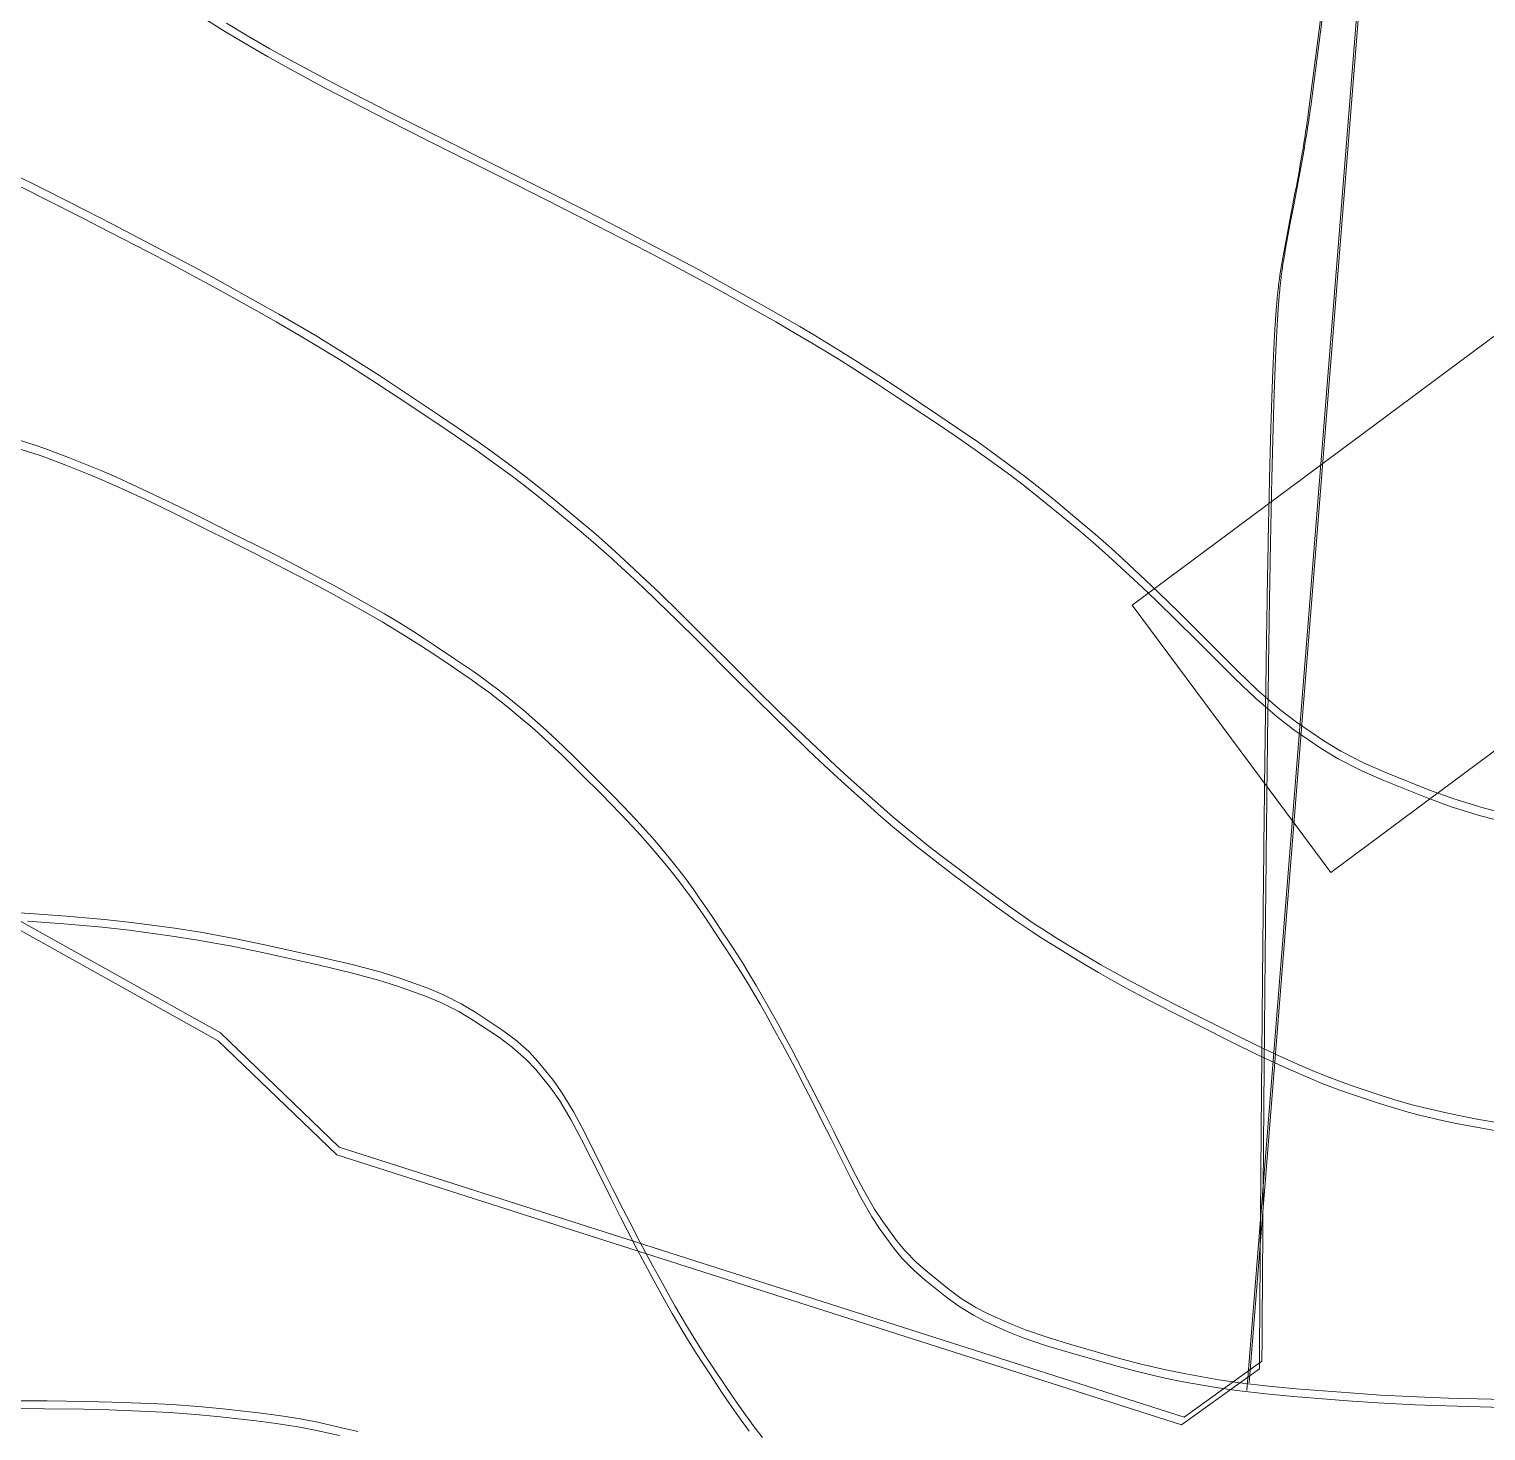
# Model space of a CAD drawing. Header units: metres. Extents: x -1097 to 1588, y -673 to 884.
# Drawn here: x 380.3 to 467.8, y 247.6 to 331.8 of the extents above; entities that cross this region are included whole.
import ezdxf

# ---------------------------------------------------------------- set-up
doc = ezdxf.new("R2010")
doc.units = ezdxf.units.M
for name, color, linetype, lineweight, plot in [('ESCALERAS', 7, 'Continuous', 0, False), ('EXTENSIONES', 252, 'Continuous', 0, False), ('TERRENO', 188, 'Continuous', 0, False), ('VISTA LEJOS', 7, 'Continuous', 0, False)]:
    doc.layers.add(name, color=color, linetype=linetype, lineweight=lineweight, plot=plot)

msp = doc.modelspace()

# ---------------------------------------------------------------- linework, layer by layer
at = {"layer": 'ESCALERAS'}
for points in [[(453.579, 250.482), (467.056, 419.203)], [(453.429, 250.013), (466.905, 418.733)]]:
    msp.add_lwpolyline(points, dxfattribs=at)
at = {"layer": 'EXTENSIONES', "color": 253}
msp.add_lwpolyline([(446.544, 297.192), (458.47, 281.136), (498.608, 310.951), (486.682, 327.006)], close=True, dxfattribs=at)
at = {"layer": 'EXTENSIONES'}
msp.add_lwpolyline([(486.682, 327.006), (446.544, 297.192), (458.47, 281.136), (498.608, 310.951)], close=True, dxfattribs=at)
at = {"layer": 'TERRENO'}
msp.add_lwpolyline([(455.982, 344.49, -0.087955), (480.773, 320.811, 0.265757)], format="xyb", dxfattribs=at)
for points in [[(468.944, 284.151), (467.466, 284.535), (465.709, 285.082), (464.259, 285.61), (461.667, 286.647), (460.333, 287.233), (458.922, 287.953), (457.904, 288.567), (456.262, 289.69), (455.273, 290.449), (453.949, 291.601), (452.729, 292.762), (450.397, 295.095), (449.216, 296.266), (448.006, 297.447), (447.171, 298.244), (445.875, 299.454), (445.126, 300.135), (444.176, 300.97), (443.34, 301.681), (441.785, 302.977), (440.95, 303.658), (440, 304.407), (439.251, 304.974), (437.955, 305.924), (437.12, 306.519), (435.91, 307.355), (434.729, 308.151), (432.396, 309.707), (431.187, 310.503), (429.891, 311.339), (428.94, 311.934), (427.385, 312.884), (426.435, 313.451), (425.139, 314.199), (423.929, 314.881), (421.596, 316.177), (420.3, 316.888), (418.745, 317.723), (417.449, 318.404), (415.116, 319.614), (413.561, 320.411), (411.228, 321.592), (408.895, 322.763), (404.229, 325.096), (401.906, 326.267), (399.602, 327.448), (398.085, 328.245), (395.839, 329.454), (394.61, 330.136), (393.17, 330.971), (391.999, 331.681), (389.925, 332.977)], [(378.895, 322.763), (381.227, 321.592), (383.56, 320.411), (385.115, 319.614), (387.448, 318.404), (388.744, 317.723), (390.3, 316.888), (391.596, 316.177), (393.928, 314.881), (395.138, 314.199), (396.434, 313.451), (397.384, 312.884), (398.94, 311.934), (399.89, 311.339), (401.186, 310.503), (402.396, 309.707), (404.729, 308.151), (405.909, 307.355), (407.119, 306.519), (407.954, 305.924), (409.25, 304.974), (409.999, 304.407), (410.949, 303.658), (411.785, 302.977), (413.34, 301.681), (414.175, 300.97), (415.126, 300.135), (415.874, 299.454), (417.17, 298.244), (418.006, 297.447), (419.215, 296.266), (420.396, 295.095), (422.729, 292.762), (423.9, 291.596), (425.081, 290.429), (425.878, 289.652), (427.087, 288.485), (427.769, 287.837), (428.604, 287.06), (429.315, 286.412), (430.611, 285.245), (431.292, 284.64), (432.041, 283.992), (432.607, 283.517), (433.558, 282.74), (434.153, 282.264), (434.988, 281.616), (435.785, 281.012), (437.34, 279.845), (438.137, 279.255), (438.972, 278.65), (439.568, 278.232), (440.518, 277.584), (441.084, 277.21), (441.833, 276.735), (442.515, 276.317), (443.811, 275.539), (444.521, 275.122), (445.356, 274.647), (446.038, 274.272), (447.248, 273.624), (448.045, 273.207), (449.225, 272.602), (450.397, 272.011), (452.729, 270.845), (453.91, 270.264), (455.12, 269.688), (455.955, 269.309), (457.251, 268.747), (458, 268.44), (458.95, 268.08), (459.786, 267.787), (461.341, 267.269), (462.176, 267.005), (463.126, 266.731), (463.875, 266.539), (465.171, 266.237), (466.006, 266.059), (467.216, 265.829), (468.397, 265.622)], [(379.567, 306.62), (380.517, 306.318), (381.083, 306.126), (381.832, 305.852), (382.514, 305.588), (383.81, 305.07), (384.52, 304.777), (385.355, 304.417), (386.037, 304.11), (387.247, 303.548), (388.043, 303.169), (389.224, 302.593), (390.396, 302.012), (392.728, 300.846), (393.895, 300.26), (395.061, 299.67), (395.839, 299.271), (397.005, 298.666), (397.653, 298.326), (398.431, 297.908), (399.079, 297.553), (400.245, 296.905), (400.85, 296.564), (401.498, 296.189), (401.973, 295.906), (402.751, 295.431), (403.226, 295.133), (403.874, 294.716), (404.479, 294.317), (405.645, 293.54), (406.236, 293.141), (406.841, 292.724), (407.258, 292.426), (407.906, 291.951), (408.281, 291.668), (408.756, 291.293), (409.173, 290.953), (409.951, 290.305), (410.369, 289.949), (410.844, 289.532), (411.218, 289.191), (411.866, 288.586), (412.284, 288.188), (412.889, 287.597), (413.479, 287.012), (414.646, 285.845), (415.231, 285.255), (415.822, 284.65), (416.22, 284.232), (416.825, 283.584), (417.166, 283.21), (417.583, 282.735), (417.938, 282.317), (418.586, 281.54), (418.927, 281.122), (419.302, 280.647), (419.585, 280.272), (420.06, 279.624), (420.358, 279.207), (420.775, 278.602), (421.174, 278.012), (421.951, 276.845), (422.35, 276.24), (422.767, 275.592), (423.065, 275.117), (423.54, 274.339), (423.823, 273.864), (424.198, 273.216), (424.539, 272.611), (425.187, 271.445), (425.542, 270.797), (425.959, 270.019), (426.3, 269.371), (426.905, 268.205), (427.303, 267.427), (427.894, 266.261), (428.479, 265.094), (429.646, 262.762), (430.255, 261.6), (430.918, 260.448), (431.412, 259.69), (432.233, 258.566), (432.742, 257.952), (433.447, 257.232), (434.115, 256.646), (435.411, 255.609), (436.136, 255.081), (437.014, 254.534), (437.753, 254.15), (439.092, 253.545), (439.99, 253.19), (441.344, 252.729), (442.702, 252.317), (445.424, 251.539), (446.854, 251.155), (448.424, 250.781), (449.609, 250.541), (451.597, 250.195), (452.84, 250.013), (454.582, 249.811), (456.243, 249.657), (459.483, 249.398), (461.302, 249.273), (463.52, 249.158), (465.397, 249.091), (468.81, 249.005)], [(380.2, 278.199), (382.389, 278.045), (384.679, 277.844), (386.306, 277.661), (388.898, 277.315), (390.439, 277.075), (392.469, 276.701), (394.312, 276.317), (397.812, 275.539), (399.554, 275.127), (401.282, 274.666), (402.42, 274.311), (404.105, 273.706), (405.026, 273.322), (406.106, 272.775), (406.985, 272.247), (408.54, 271.21), (409.332, 270.624), (410.153, 269.904), (410.729, 269.29), (411.636, 268.166), (412.169, 267.408), (412.86, 266.256), (413.479, 265.094), (414.646, 262.762), (415.231, 261.595), (415.822, 260.429), (416.22, 259.651), (416.825, 258.485), (417.166, 257.837), (417.583, 257.059), (417.938, 256.411), (418.586, 255.245), (418.927, 254.64), (419.302, 253.992), (419.585, 253.517), (420.06, 252.739), (420.358, 252.264), (420.775, 251.616), (421.174, 251.011), (421.951, 249.844), (422.35, 249.254), (422.767, 248.649), (423.065, 248.232), (423.54, 247.584)], [(378.895, 248.928), (381.227, 248.918), (383.56, 248.889), (385.115, 248.851), (387.448, 248.765), (388.744, 248.697), (390.3, 248.582), (391.596, 248.457), (393.928, 248.198), (395.138, 248.044), (396.434, 247.843), (397.384, 247.66), (398.94, 247.315)]]:
    msp.add_lwpolyline(points, dxfattribs=at)
at = {"layer": 'VISTA LEJOS'}
for points in [[(460.267, 350.196), (457.27, 327.143)], [(460.116, 349.727), (457.119, 326.673)], [(468.944, 284.151), (467.466, 284.535), (465.709, 285.082), (464.259, 285.61), (461.667, 286.647), (460.333, 287.233), (458.922, 287.953), (457.904, 288.567), (456.262, 289.69), (455.273, 290.449), (453.949, 291.601), (452.729, 292.762), (450.397, 295.095), (449.216, 296.266), (448.006, 297.447), (447.171, 298.244), (445.875, 299.454), (445.126, 300.135), (444.176, 300.97), (443.34, 301.681), (441.785, 302.977), (440.95, 303.658), (440, 304.407), (439.251, 304.974), (437.955, 305.924), (437.12, 306.519), (435.91, 307.355), (434.729, 308.151), (432.396, 309.707), (431.187, 310.503), (429.891, 311.339), (428.94, 311.934), (427.385, 312.884), (426.435, 313.451), (425.139, 314.199), (423.929, 314.881), (421.596, 316.177), (420.3, 316.888), (418.745, 317.723), (417.449, 318.404), (415.116, 319.614), (413.561, 320.411), (411.228, 321.592), (408.895, 322.763), (404.229, 325.096), (401.906, 326.267), (399.602, 327.448), (398.085, 328.245), (395.839, 329.454), (394.61, 330.136), (393.17, 330.971), (391.999, 331.681), (389.925, 332.977)], [(469.095, 284.621), (467.616, 285.005), (465.86, 285.552), (464.41, 286.08), (461.818, 287.117), (460.483, 287.702), (459.072, 288.422), (458.055, 289.037), (456.413, 290.16), (455.424, 290.918), (454.099, 292.07), (452.88, 293.232), (450.547, 295.565), (449.367, 296.736), (448.157, 297.917), (447.322, 298.714), (446.026, 299.923), (445.277, 300.605), (444.326, 301.44), (443.491, 302.151), (441.936, 303.447), (441.101, 304.128), (440.15, 304.877), (439.402, 305.443), (438.106, 306.394), (437.27, 306.989), (436.061, 307.824), (434.88, 308.621), (432.547, 310.176), (431.337, 310.973), (430.041, 311.808), (429.091, 312.404), (427.536, 313.354), (426.585, 313.92), (425.289, 314.669), (424.08, 315.351), (421.747, 316.647), (420.451, 317.357), (418.896, 318.192), (417.6, 318.874), (415.267, 320.084), (413.711, 320.88), (411.379, 322.061), (409.046, 323.233), (404.38, 325.565), (402.057, 326.737), (399.753, 327.917), (398.236, 328.714), (395.99, 329.924), (394.761, 330.605), (393.321, 331.441), (392.15, 332.151)], [(457.09, 326.457), (457.06, 326.241)], [(457.119, 326.673), (457.09, 326.457)], [(457.18, 326.495), (457.148, 326.279)], [(457.211, 326.711), (457.18, 326.495)], [(457.241, 326.927), (457.211, 326.711)], [(457.27, 327.143), (457.241, 326.927)], [(456.965, 325.594), (456.932, 325.378)], [(456.998, 325.81), (456.965, 325.594)], [(457.029, 326.025), (456.998, 325.81)], [(457.049, 325.632), (457.014, 325.416)], [(457.06, 326.241), (457.029, 326.025)], [(457.083, 325.848), (457.049, 325.632)], [(457.116, 326.063), (457.083, 325.848)], [(457.148, 326.279), (457.116, 326.063)], [(456.828, 324.731), (456.792, 324.515)], [(456.863, 324.946), (456.828, 324.731)], [(456.898, 325.162), (456.863, 324.946)], [(456.943, 324.985), (456.87, 324.553)], [(456.932, 325.378), (456.898, 325.162)], [(456.979, 325.2), (456.943, 324.985)], [(457.014, 325.416), (456.979, 325.2)], [(456.719, 324.083), (456.643, 323.652)], [(456.794, 324.122), (456.716, 323.69)], [(456.792, 324.515), (456.719, 324.083)], [(456.87, 324.553), (456.794, 324.122)], [(379.045, 323.233), (381.378, 322.061), (383.711, 320.88), (385.266, 320.084), (387.599, 318.874), (388.895, 318.192), (390.45, 317.357), (391.746, 316.647), (394.079, 315.351), (395.289, 314.669), (396.585, 313.92), (397.535, 313.354), (399.09, 312.403), (400.041, 311.808), (401.337, 310.973), (402.547, 310.176), (404.879, 308.621), (406.06, 307.824), (407.27, 306.989), (408.105, 306.394), (409.401, 305.443), (410.15, 304.877), (411.1, 304.128), (411.935, 303.447), (413.491, 302.15), (414.326, 301.44), (415.276, 300.605), (416.025, 299.923), (417.321, 298.714), (418.156, 297.917), (419.366, 296.736), (420.547, 295.565), (422.88, 293.232), (424.051, 292.065), (425.232, 290.899), (426.029, 290.121), (427.238, 288.955), (427.92, 288.307), (428.755, 287.529), (429.465, 286.881), (430.761, 285.715), (431.443, 285.11), (432.192, 284.462), (432.758, 283.987), (433.709, 283.209), (434.304, 282.734), (435.139, 282.086), (435.936, 281.481), (437.491, 280.315), (438.288, 279.724), (439.123, 279.12), (439.718, 278.702), (440.669, 278.054), (441.235, 277.68), (441.984, 277.204), (442.666, 276.787), (443.962, 276.009), (444.672, 275.592), (445.507, 275.116), (446.189, 274.742), (447.398, 274.094), (448.195, 273.676), (449.376, 273.071), (450.547, 272.481), (452.88, 271.315), (454.061, 270.734), (455.271, 270.158), (456.106, 269.779), (457.402, 269.217), (458.151, 268.91), (459.101, 268.55), (459.936, 268.257), (461.492, 267.739), (462.327, 267.475), (463.277, 267.201), (464.026, 267.009), (465.322, 266.707), (466.157, 266.529), (467.367, 266.299), (468.548, 266.092)], [(456.557, 322.827), (456.476, 322.396)], [(456.566, 323.22), (456.487, 322.789)], [(456.637, 323.259), (456.557, 322.827)], [(456.643, 323.652), (456.566, 323.22)], [(456.716, 323.69), (456.637, 323.259)], [(378.895, 322.763), (381.227, 321.592), (383.56, 320.411), (385.115, 319.614), (387.448, 318.404), (388.744, 317.723), (390.3, 316.888), (391.596, 316.177), (393.928, 314.881), (395.138, 314.199), (396.434, 313.451), (397.384, 312.884), (398.94, 311.934), (399.89, 311.339), (401.186, 310.503), (402.396, 309.707), (404.729, 308.151), (405.909, 307.355), (407.119, 306.519), (407.954, 305.924), (409.25, 304.974), (409.999, 304.407), (410.949, 303.658), (411.785, 302.977), (413.34, 301.681), (414.175, 300.97), (415.126, 300.135), (415.874, 299.454), (417.17, 298.244), (418.006, 297.447), (419.215, 296.266), (420.396, 295.095), (422.729, 292.762), (423.9, 291.596), (425.081, 290.429), (425.878, 289.652), (427.087, 288.485), (427.769, 287.837), (428.604, 287.06), (429.315, 286.412), (430.611, 285.245), (431.292, 284.64), (432.041, 283.992), (432.607, 283.517), (433.558, 282.74), (434.153, 282.264), (434.988, 281.616), (435.785, 281.012), (437.34, 279.845), (438.137, 279.255), (438.972, 278.65), (439.568, 278.232), (440.518, 277.584), (441.084, 277.21), (441.833, 276.735), (442.515, 276.317), (443.811, 275.539), (444.521, 275.122), (445.356, 274.647), (446.038, 274.272), (447.248, 273.624), (448.045, 273.207), (449.225, 272.602), (450.397, 272.011), (452.729, 270.845), (453.91, 270.264), (455.12, 269.688), (455.955, 269.309), (457.251, 268.747), (458, 268.44), (458.95, 268.08), (459.786, 267.787), (461.341, 267.269), (462.176, 267.005), (463.126, 266.731), (463.875, 266.539), (465.171, 266.237), (466.006, 266.059), (467.216, 265.829), (468.397, 265.622)], [(456.394, 321.964), (456.229, 321.101)], [(456.406, 322.357), (456.325, 321.926)], [(456.476, 322.396), (456.394, 321.964)], [(456.487, 322.789), (456.406, 322.357)], [(456.229, 321.101), (456.064, 320.237)], [(456.243, 321.494), (456.078, 320.631)], [(456.325, 321.926), (456.243, 321.494)], [(456.078, 320.631), (455.913, 319.767)], [(456.064, 320.237), (455.982, 319.805)], [(455.832, 319.335), (455.751, 318.903)], [(455.902, 319.373), (455.822, 318.94)], [(455.913, 319.767), (455.832, 319.335)], [(455.982, 319.805), (455.902, 319.373)], [(455.672, 318.471), (455.594, 318.038)], [(455.751, 318.903), (455.672, 318.471)], [(455.744, 318.508), (455.706, 318.292)], [(455.822, 318.94), (455.744, 318.508)], [(455.517, 317.604), (455.498, 317.494)], [(455.536, 317.714), (455.517, 317.604)], [(455.555, 317.822), (455.536, 317.714)], [(455.594, 318.038), (455.555, 317.822)], [(455.594, 317.619), (455.584, 317.559)], [(455.603, 317.678), (455.594, 317.619)], [(455.612, 317.736), (455.603, 317.678)], [(455.621, 317.794), (455.612, 317.736)], [(455.631, 317.851), (455.621, 317.794)], [(455.649, 317.964), (455.631, 317.851)], [(455.668, 318.074), (455.649, 317.964)], [(455.687, 318.183), (455.668, 318.074)], [(455.706, 318.292), (455.687, 318.183)], [(455.379, 316.707), (455.37, 316.639)], [(455.388, 316.773), (455.379, 316.707)], [(455.397, 316.839), (455.388, 316.773)], [(455.406, 316.903), (455.397, 316.839)], [(455.415, 316.966), (455.406, 316.903)], [(455.424, 317.028), (455.415, 316.966)], [(455.434, 317.089), (455.424, 317.028)], [(455.443, 317.149), (455.434, 317.089)], [(455.452, 317.208), (455.443, 317.149)], [(455.461, 317.267), (455.452, 317.208)], [(455.471, 317.324), (455.461, 317.267)], [(455.476, 316.746), (455.467, 316.669)], [(455.48, 317.382), (455.471, 317.324)], [(455.485, 316.822), (455.476, 316.746)], [(455.498, 317.494), (455.48, 317.382)], [(455.494, 316.896), (455.485, 316.822)], [(455.503, 316.968), (455.494, 316.896)], [(455.512, 317.039), (455.503, 316.968)], [(455.521, 317.108), (455.512, 317.039)], [(455.53, 317.176), (455.521, 317.108)], [(455.539, 317.243), (455.53, 317.176)], [(455.548, 317.308), (455.539, 317.243)], [(455.557, 317.373), (455.548, 317.308)], [(455.566, 317.436), (455.557, 317.373)], [(455.575, 317.498), (455.566, 317.436)], [(455.584, 317.559), (455.575, 317.498)], [(391.646, 271.028), (311.208, 315.918)], [(391.797, 271.498), (311.359, 316.388)], [(455.281, 315.872), (455.273, 315.785)], [(455.29, 315.957), (455.281, 315.872)], [(455.299, 316.039), (455.29, 315.957)], [(455.308, 316.12), (455.299, 316.039)], [(455.316, 316.199), (455.308, 316.12)], [(455.325, 316.277), (455.316, 316.199)], [(455.334, 316.352), (455.325, 316.277)], [(455.343, 316.426), (455.334, 316.352)], [(455.352, 316.499), (455.343, 316.426)], [(455.361, 316.569), (455.352, 316.499)], [(455.37, 316.639), (455.361, 316.569)], [(455.384, 315.836), (455.38, 315.787)], [(455.389, 315.885), (455.384, 315.836)], [(455.397, 315.981), (455.389, 315.885)], [(455.406, 316.074), (455.397, 315.981)], [(455.415, 316.165), (455.406, 316.074)], [(455.423, 316.254), (455.415, 316.165)], [(455.432, 316.341), (455.423, 316.254)], [(455.441, 316.426), (455.432, 316.341)], [(455.45, 316.509), (455.441, 316.426)], [(455.458, 316.59), (455.45, 316.509)], [(455.467, 316.669), (455.458, 316.59)], [(455.199, 314.954), (455.195, 314.899)], [(455.203, 315.008), (455.199, 314.954)], [(455.208, 315.061), (455.203, 315.008)], [(455.212, 315.113), (455.208, 315.061)], [(455.216, 315.165), (455.212, 315.113)], [(455.221, 315.216), (455.216, 315.165)], [(455.225, 315.267), (455.221, 315.216)], [(455.229, 315.317), (455.225, 315.267)], [(455.234, 315.366), (455.229, 315.317)], [(455.238, 315.415), (455.234, 315.366)], [(455.246, 315.511), (455.238, 315.415)], [(455.255, 315.605), (455.246, 315.511)], [(455.264, 315.696), (455.255, 315.605)], [(455.273, 315.785), (455.264, 315.696)], [(455.316, 314.968), (455.312, 314.907)], [(455.32, 315.027), (455.316, 314.968)], [(455.324, 315.086), (455.32, 315.027)], [(455.329, 315.144), (455.324, 315.086)], [(455.333, 315.201), (455.329, 315.144)], [(455.337, 315.258), (455.333, 315.201)], [(455.341, 315.314), (455.337, 315.258)], [(455.346, 315.369), (455.341, 315.314)], [(455.35, 315.423), (455.346, 315.369)], [(455.354, 315.477), (455.35, 315.423)], [(455.358, 315.53), (455.354, 315.477)], [(455.363, 315.583), (455.358, 315.53)], [(455.367, 315.635), (455.363, 315.583)], [(455.371, 315.686), (455.367, 315.635)], [(455.376, 315.737), (455.371, 315.686)], [(455.38, 315.787), (455.376, 315.737)], [(455.14, 314.125), (455.136, 314.061)], [(455.144, 314.19), (455.14, 314.125)], [(455.148, 314.253), (455.144, 314.19)], [(455.153, 314.315), (455.148, 314.253)], [(455.157, 314.377), (455.153, 314.315)], [(455.161, 314.438), (455.157, 314.377)], [(455.165, 314.498), (455.161, 314.438)], [(455.169, 314.557), (455.165, 314.498)], [(455.174, 314.616), (455.169, 314.557)], [(455.178, 314.674), (455.174, 314.616)], [(455.182, 314.732), (455.178, 314.674)], [(455.186, 314.788), (455.182, 314.732)], [(455.191, 314.844), (455.186, 314.788)], [(455.195, 314.899), (455.191, 314.844)], [(455.261, 314.125), (455.257, 314.054)], [(455.266, 314.194), (455.261, 314.125)], [(455.27, 314.263), (455.266, 314.194)], [(455.274, 314.331), (455.27, 314.263)], [(455.278, 314.398), (455.274, 314.331)], [(455.282, 314.465), (455.278, 314.398)], [(455.286, 314.53), (455.282, 314.465)], [(455.291, 314.595), (455.286, 314.53)], [(455.295, 314.659), (455.291, 314.595)], [(455.299, 314.722), (455.295, 314.659)], [(455.303, 314.785), (455.299, 314.722)], [(455.307, 314.847), (455.303, 314.785)], [(455.312, 314.907), (455.307, 314.847)], [(455.086, 313.219), (455.082, 313.143)], [(455.09, 313.294), (455.086, 313.219)], [(455.094, 313.368), (455.09, 313.294)], [(455.098, 313.441), (455.094, 313.368)], [(455.102, 313.513), (455.098, 313.441)], [(455.106, 313.584), (455.102, 313.513)], [(455.111, 313.655), (455.106, 313.584)], [(455.115, 313.725), (455.111, 313.655)], [(455.119, 313.793), (455.115, 313.725)], [(455.123, 313.862), (455.119, 313.793)], [(455.127, 313.929), (455.123, 313.862)], [(455.132, 313.995), (455.127, 313.929)], [(455.136, 314.061), (455.132, 313.995)], [(455.212, 313.22), (455.208, 313.139)], [(455.216, 313.3), (455.212, 313.22)], [(455.22, 313.38), (455.216, 313.3)], [(455.224, 313.458), (455.22, 313.38)], [(455.228, 313.536), (455.224, 313.458)], [(455.232, 313.613), (455.228, 313.536)], [(455.237, 313.688), (455.232, 313.613)], [(455.241, 313.763), (455.237, 313.688)], [(455.245, 313.837), (455.241, 313.763)], [(455.249, 313.91), (455.245, 313.837)], [(455.253, 313.983), (455.249, 313.91)], [(455.257, 314.054), (455.253, 313.983)], [(455.041, 312.334), (455.037, 312.248)], [(455.045, 312.419), (455.041, 312.334)], [(455.049, 312.504), (455.045, 312.419)], [(455.053, 312.587), (455.049, 312.504)], [(455.057, 312.669), (455.053, 312.587)], [(455.061, 312.75), (455.057, 312.669)], [(455.065, 312.831), (455.061, 312.75)], [(455.069, 312.91), (455.065, 312.831)], [(455.073, 312.989), (455.069, 312.91)], [(455.078, 313.066), (455.073, 312.989)], [(455.082, 313.143), (455.078, 313.066)], [(455.171, 312.363), (455.167, 312.272)], [(455.175, 312.453), (455.171, 312.363)], [(455.179, 312.542), (455.175, 312.453)], [(455.183, 312.63), (455.179, 312.542)], [(455.187, 312.718), (455.183, 312.63)], [(455.191, 312.804), (455.187, 312.718)], [(455.195, 312.889), (455.191, 312.804)], [(455.2, 312.973), (455.195, 312.889)], [(455.204, 313.056), (455.2, 312.973)], [(455.208, 313.139), (455.204, 313.056)], [(455.004, 311.522), (455, 311.427)], [(455.008, 311.616), (455.004, 311.522)], [(455.012, 311.71), (455.008, 311.616)], [(455.016, 311.802), (455.012, 311.71)], [(455.02, 311.893), (455.016, 311.802)], [(455.024, 311.983), (455.02, 311.893)], [(455.028, 312.073), (455.024, 311.983)], [(455.032, 312.161), (455.028, 312.073)], [(455.037, 312.248), (455.032, 312.161)], [(455.135, 311.504), (455.131, 311.403)], [(455.139, 311.604), (455.135, 311.504)], [(455.143, 311.702), (455.139, 311.604)], [(455.147, 311.8), (455.143, 311.702)], [(455.151, 311.896), (455.147, 311.8)], [(455.155, 311.992), (455.151, 311.896)], [(455.159, 312.086), (455.155, 311.992)], [(455.163, 312.179), (455.159, 312.086)], [(455.167, 312.272), (455.163, 312.179)], [(454.968, 310.624), (454.964, 310.519)], [(454.972, 310.728), (454.968, 310.624)], [(454.976, 310.831), (454.972, 310.728)], [(454.98, 310.933), (454.976, 310.831)], [(454.984, 311.034), (454.98, 310.933)], [(454.988, 311.134), (454.984, 311.034)], [(454.992, 311.233), (454.988, 311.134)], [(454.996, 311.33), (454.992, 311.233)], [(455, 311.427), (454.996, 311.33)], [(455.103, 310.666), (455.099, 310.556)], [(455.107, 310.774), (455.103, 310.666)], [(455.111, 310.882), (455.107, 310.774)], [(455.115, 310.988), (455.111, 310.882)], [(455.119, 311.094), (455.115, 310.988)], [(455.123, 311.198), (455.119, 311.094)], [(455.127, 311.301), (455.123, 311.198)], [(455.131, 311.403), (455.127, 311.301)], [(454.936, 309.749), (454.932, 309.634)], [(454.94, 309.862), (454.936, 309.749)], [(454.944, 309.975), (454.94, 309.862)], [(454.948, 310.086), (454.944, 309.975)], [(454.952, 310.196), (454.948, 310.086)], [(454.956, 310.305), (454.952, 310.196)], [(454.96, 310.412), (454.956, 310.305)], [(454.964, 310.519), (454.96, 310.412)], [(455.071, 309.752), (455.067, 309.633)], [(455.075, 309.871), (455.071, 309.752)], [(455.079, 309.988), (455.075, 309.871)], [(455.083, 310.104), (455.079, 309.988)], [(455.087, 310.219), (455.083, 310.104)], [(455.091, 310.332), (455.087, 310.219)], [(455.095, 310.444), (455.091, 310.332)], [(455.099, 310.556), (455.095, 310.444)], [(454.908, 308.92), (454.904, 308.797)], [(454.912, 309.042), (454.908, 308.92)], [(454.916, 309.163), (454.912, 309.042)], [(454.92, 309.283), (454.916, 309.163)], [(454.924, 309.401), (454.92, 309.283)], [(454.928, 309.518), (454.924, 309.401)], [(454.932, 309.634), (454.928, 309.518)], [(455.043, 308.889), (455.039, 308.76)], [(455.047, 309.016), (455.043, 308.889)], [(455.051, 309.142), (455.047, 309.016)], [(455.055, 309.266), (455.051, 309.142)], [(455.059, 309.39), (455.055, 309.266)], [(455.063, 309.512), (455.059, 309.39)], [(455.067, 309.633), (455.063, 309.512)], [(454.881, 308.03), (454.877, 307.897)], [(454.885, 308.161), (454.881, 308.03)], [(454.889, 308.29), (454.885, 308.161)], [(454.892, 308.419), (454.889, 308.29)], [(454.896, 308.546), (454.892, 308.419)], [(454.9, 308.672), (454.896, 308.546)], [(454.904, 308.797), (454.9, 308.672)], [(455.016, 307.962), (455.012, 307.824)], [(455.02, 308.098), (455.016, 307.962)], [(455.024, 308.233), (455.02, 308.098)], [(455.028, 308.367), (455.024, 308.233)], [(455.031, 308.499), (455.028, 308.367)], [(455.035, 308.63), (455.031, 308.499)], [(455.039, 308.76), (455.035, 308.63)], [(379.717, 307.09), (380.668, 306.787), (381.234, 306.595), (381.983, 306.322), (382.665, 306.058), (383.961, 305.539), (384.671, 305.247), (385.506, 304.887), (386.188, 304.579), (387.397, 304.018), (388.194, 303.639), (389.375, 303.063), (390.546, 302.482), (392.879, 301.315), (394.046, 300.73), (395.212, 300.139), (395.99, 299.741), (397.156, 299.136), (397.804, 298.795), (398.582, 298.378), (399.23, 298.022), (400.396, 297.374), (401.001, 297.034), (401.649, 296.659), (402.124, 296.376), (402.902, 295.901), (403.377, 295.603), (404.025, 295.186), (404.63, 294.787), (405.796, 294.01), (406.387, 293.611), (406.991, 293.194), (407.409, 292.896), (408.057, 292.421), (408.431, 292.137), (408.907, 291.763), (409.324, 291.422), (410.102, 290.774), (410.519, 290.419), (410.995, 290.001), (411.369, 289.661), (412.017, 289.056), (412.435, 288.657), (413.039, 288.067), (413.63, 287.481), (414.796, 286.315), (415.382, 285.725), (415.972, 285.12), (416.371, 284.702), (416.976, 284.054), (417.316, 283.68), (417.734, 283.204), (418.089, 282.787), (418.737, 282.009), (419.078, 281.592), (419.452, 281.116), (419.736, 280.742), (420.211, 280.094), (420.508, 279.676), (420.926, 279.072), (421.324, 278.481), (422.102, 277.315), (422.5, 276.71), (422.918, 276.062), (423.216, 275.587), (423.691, 274.809), (423.974, 274.334), (424.348, 273.686), (424.689, 273.081), (425.337, 271.915), (425.693, 271.267), (426.11, 270.489), (426.451, 269.841), (427.056, 268.675), (427.454, 267.897), (428.045, 266.731), (428.63, 265.564), (429.797, 263.231), (430.406, 262.07), (431.069, 260.918), (431.563, 260.159), (432.384, 259.036), (432.893, 258.422), (433.598, 257.702), (434.265, 257.116), (435.561, 256.079), (436.286, 255.551), (437.165, 255.004), (437.904, 254.62), (439.243, 254.015), (440.141, 253.66), (441.494, 253.199), (442.853, 252.786), (445.574, 252.009), (447.005, 251.625), (448.574, 251.25), (449.76, 251.01), (451.747, 250.665), (452.991, 250.482), (454.733, 250.281), (456.394, 250.127), (459.634, 249.868), (461.453, 249.743), (463.671, 249.628), (465.548, 249.561), (468.96, 249.474)], [(454.857, 307.215), (454.853, 307.074)], [(454.861, 307.354), (454.857, 307.215)], [(454.865, 307.492), (454.861, 307.354)], [(454.869, 307.628), (454.865, 307.492)], [(454.873, 307.763), (454.869, 307.628)], [(454.877, 307.897), (454.873, 307.763)], [(454.992, 307.114), (454.989, 306.968)], [(454.996, 307.259), (454.992, 307.114)], [(455, 307.402), (454.996, 307.259)], [(455.004, 307.544), (455, 307.402)], [(455.008, 307.685), (455.004, 307.544)], [(455.012, 307.824), (455.008, 307.685)], [(379.567, 306.62), (380.517, 306.318), (381.083, 306.126), (381.832, 305.852), (382.514, 305.588), (383.81, 305.07), (384.52, 304.777), (385.355, 304.417), (386.037, 304.11), (387.247, 303.548), (388.043, 303.169), (389.224, 302.593), (390.396, 302.012), (392.728, 300.846), (393.895, 300.26), (395.061, 299.67), (395.839, 299.271), (397.005, 298.666), (397.653, 298.326), (398.431, 297.908), (399.079, 297.553), (400.245, 296.905), (400.85, 296.564), (401.498, 296.189), (401.973, 295.906), (402.751, 295.431), (403.226, 295.133), (403.874, 294.716), (404.479, 294.317), (405.645, 293.54), (406.236, 293.141), (406.841, 292.724), (407.258, 292.426), (407.906, 291.951), (408.281, 291.668), (408.756, 291.293), (409.173, 290.953), (409.951, 290.305), (410.369, 289.949), (410.844, 289.532), (411.218, 289.191), (411.866, 288.586), (412.284, 288.188), (412.889, 287.597), (413.479, 287.012), (414.646, 285.845), (415.231, 285.255), (415.822, 284.65), (416.22, 284.232), (416.825, 283.584), (417.166, 283.21), (417.583, 282.735), (417.938, 282.317), (418.586, 281.54), (418.927, 281.122), (419.302, 280.647), (419.585, 280.272), (420.06, 279.624), (420.358, 279.207), (420.775, 278.602), (421.174, 278.012), (421.951, 276.845), (422.35, 276.24), (422.767, 275.592), (423.065, 275.117), (423.54, 274.339), (423.823, 273.864), (424.198, 273.216), (424.539, 272.611), (425.187, 271.445), (425.542, 270.797), (425.959, 270.019), (426.3, 269.371), (426.905, 268.205), (427.303, 267.427), (427.894, 266.261), (428.479, 265.094), (429.646, 262.762), (430.255, 261.6), (430.918, 260.448), (431.412, 259.69), (432.233, 258.566), (432.742, 257.952), (433.447, 257.232), (434.115, 256.646), (435.411, 255.609), (436.136, 255.081), (437.014, 254.534), (437.753, 254.15), (439.092, 253.545), (439.99, 253.19), (441.344, 252.729), (442.702, 252.317), (445.424, 251.539), (446.854, 251.155), (448.424, 250.781), (449.609, 250.541), (451.597, 250.195), (452.84, 250.013), (454.582, 249.811), (456.243, 249.657), (459.483, 249.398), (461.302, 249.273), (463.52, 249.158), (465.397, 249.091), (468.81, 249.005)], [(454.834, 306.351), (454.83, 306.202)], [(454.838, 306.499), (454.834, 306.351)], [(454.842, 306.645), (454.838, 306.499)], [(454.846, 306.789), (454.842, 306.645)], [(454.849, 306.933), (454.846, 306.789)], [(454.853, 307.074), (454.849, 306.933)], [(454.969, 306.217), (454.965, 306.062)], [(454.973, 306.37), (454.969, 306.217)], [(454.977, 306.522), (454.973, 306.37)], [(454.981, 306.672), (454.977, 306.522)], [(454.985, 306.821), (454.981, 306.672)], [(454.989, 306.968), (454.985, 306.821)], [(454.811, 305.436), (454.807, 305.279)], [(454.815, 305.592), (454.811, 305.436)], [(454.818, 305.747), (454.815, 305.592)], [(454.822, 305.9), (454.818, 305.747)], [(454.826, 306.052), (454.822, 305.9)], [(454.83, 306.202), (454.826, 306.052)], [(454.95, 305.429), (454.946, 305.267)], [(454.954, 305.589), (454.95, 305.429)], [(454.958, 305.748), (454.954, 305.589)], [(454.961, 305.906), (454.958, 305.748)], [(454.965, 306.062), (454.961, 305.906)], [(454.788, 304.469), (454.784, 304.302)], [(454.791, 304.634), (454.788, 304.469)], [(454.795, 304.797), (454.791, 304.634)], [(454.799, 304.959), (454.795, 304.797)], [(454.803, 305.12), (454.799, 304.959)], [(454.807, 305.279), (454.803, 305.12)], [(454.931, 304.604), (454.927, 304.434)], [(454.935, 304.772), (454.931, 304.604)], [(454.938, 304.938), (454.935, 304.772)], [(454.942, 305.103), (454.938, 304.938)], [(454.946, 305.267), (454.942, 305.103)], [(454.768, 303.621), (454.765, 303.446)], [(454.772, 303.793), (454.768, 303.621)], [(454.776, 303.964), (454.772, 303.793)], [(454.78, 304.134), (454.776, 303.964)], [(454.784, 304.302), (454.78, 304.134)], [(454.912, 303.74), (454.908, 303.563)], [(454.915, 303.916), (454.912, 303.74)], [(454.919, 304.09), (454.915, 303.916)], [(454.923, 304.263), (454.919, 304.09)], [(454.927, 304.434), (454.923, 304.263)], [(454.749, 302.734), (454.746, 302.551)], [(454.753, 302.914), (454.749, 302.734)], [(454.757, 303.093), (454.753, 302.914)], [(454.761, 303.271), (454.757, 303.093)], [(454.765, 303.446), (454.761, 303.271)], [(454.893, 302.837), (454.889, 302.652)], [(454.896, 303.021), (454.893, 302.837)], [(454.9, 303.203), (454.896, 303.021)], [(454.904, 303.384), (454.9, 303.203)], [(454.908, 303.563), (454.904, 303.384)], [(454.734, 301.995), (454.73, 301.807)], [(454.738, 302.182), (454.734, 301.995)], [(454.742, 302.368), (454.738, 302.182)], [(454.746, 302.551), (454.742, 302.368)], [(454.874, 301.894), (454.87, 301.701)], [(454.877, 302.086), (454.874, 301.894)], [(454.881, 302.276), (454.877, 302.086)], [(454.885, 302.465), (454.881, 302.276)], [(454.889, 302.652), (454.885, 302.465)], [(454.715, 301.036), (454.711, 300.839)], [(454.719, 301.231), (454.715, 301.036)], [(454.723, 301.424), (454.719, 301.231)], [(454.727, 301.616), (454.723, 301.424)], [(454.73, 301.807), (454.727, 301.616)], [(454.858, 301.11), (454.855, 300.909)], [(454.862, 301.308), (454.858, 301.11)], [(454.866, 301.505), (454.862, 301.308)], [(454.87, 301.701), (454.866, 301.505)], [(454.7, 300.238), (454.696, 300.034)], [(454.704, 300.44), (454.7, 300.238)], [(454.708, 300.64), (454.704, 300.44)], [(454.711, 300.839), (454.708, 300.64)], [(454.84, 300.091), (454.836, 299.882)], [(454.843, 300.298), (454.84, 300.091)], [(454.847, 300.504), (454.843, 300.298)], [(454.851, 300.707), (454.847, 300.504)], [(454.855, 300.909), (454.851, 300.707)], [(454.685, 299.413), (454.681, 299.202)], [(454.689, 299.621), (454.685, 299.413)], [(454.693, 299.829), (454.689, 299.621)], [(454.696, 300.034), (454.693, 299.829)], [(454.825, 299.245), (454.821, 299.029)], [(454.828, 299.459), (454.825, 299.245)], [(454.832, 299.672), (454.828, 299.459)], [(454.836, 299.882), (454.832, 299.672)], [(454.666, 298.342), (454.663, 298.122)], [(454.67, 298.559), (454.666, 298.342)], [(454.674, 298.775), (454.67, 298.559)], [(454.678, 298.99), (454.674, 298.775)], [(454.681, 299.202), (454.678, 298.99)], [(454.81, 298.371), (454.806, 298.148)], [(454.813, 298.592), (454.81, 298.371)], [(454.817, 298.811), (454.813, 298.592)], [(454.821, 299.029), (454.817, 298.811)], [(454.655, 297.678), (454.651, 297.453)], [(454.659, 297.901), (454.655, 297.678)], [(454.663, 298.122), (454.659, 297.901)], [(454.795, 297.468), (454.791, 297.237)], [(454.798, 297.696), (454.795, 297.468)], [(454.802, 297.923), (454.798, 297.696)], [(454.806, 298.148), (454.802, 297.923)], [(454.64, 296.768), (454.636, 296.536)], [(454.644, 296.998), (454.64, 296.768)], [(454.648, 297.227), (454.644, 296.998)], [(454.651, 297.453), (454.648, 297.227)], [(454.783, 296.771), (454.78, 296.535)], [(454.787, 297.005), (454.783, 296.771)], [(454.791, 297.237), (454.787, 297.005)], [(454.625, 295.828), (454.621, 295.588)], [(454.629, 296.066), (454.625, 295.828)], [(454.633, 296.302), (454.629, 296.066)], [(454.636, 296.536), (454.633, 296.302)], [(454.768, 295.816), (454.765, 295.573)], [(454.772, 296.058), (454.768, 295.816)], [(454.776, 296.298), (454.772, 296.058)], [(454.78, 296.535), (454.776, 296.298)], [(454.61, 294.858), (454.607, 294.611)], [(454.614, 295.103), (454.61, 294.858)], [(454.618, 295.347), (454.614, 295.103)], [(454.621, 295.588), (454.618, 295.347)], [(454.754, 294.832), (454.75, 294.58)], [(454.757, 295.081), (454.754, 294.832)], [(454.761, 295.328), (454.757, 295.081)], [(454.765, 295.573), (454.761, 295.328)], [(454.599, 294.111), (454.595, 293.858)], [(454.603, 294.362), (454.599, 294.111)], [(454.607, 294.611), (454.603, 294.362)], [(454.742, 294.073), (454.739, 293.816)], [(454.746, 294.328), (454.742, 294.073)], [(454.75, 294.58), (454.746, 294.328)], [(454.584, 293.087), (454.581, 292.827)], [(454.588, 293.346), (454.584, 293.087)], [(454.592, 293.603), (454.588, 293.346)], [(454.595, 293.858), (454.592, 293.603)], [(454.731, 293.296), (454.728, 293.033)], [(454.735, 293.557), (454.731, 293.296)], [(454.739, 293.816), (454.735, 293.557)], [(454.573, 292.299), (454.569, 292.032)], [(454.577, 292.564), (454.573, 292.299)], [(454.581, 292.827), (454.577, 292.564)], [(454.717, 292.233), (454.713, 291.963)], [(454.72, 292.502), (454.717, 292.233)], [(454.724, 292.769), (454.72, 292.502)], [(454.728, 293.033), (454.724, 292.769)], [(454.562, 291.493), (454.558, 291.22)], [(454.566, 291.764), (454.562, 291.493)], [(454.569, 292.032), (454.566, 291.764)], [(454.705, 291.415), (454.702, 291.138)], [(454.709, 291.69), (454.705, 291.415)], [(454.713, 291.963), (454.709, 291.69)], [(454.551, 290.669), (454.547, 290.39)], [(454.555, 290.945), (454.551, 290.669)], [(454.558, 291.22), (454.555, 290.945)], [(454.694, 290.579), (454.691, 290.296)], [(454.698, 290.86), (454.694, 290.579)], [(454.702, 291.138), (454.698, 290.86)], [(454.54, 289.826), (454.536, 289.541)], [(454.544, 290.109), (454.54, 289.826)], [(454.547, 290.39), (454.544, 290.109)], [(454.683, 289.724), (454.68, 289.435)], [(454.687, 290.011), (454.683, 289.724)], [(454.691, 290.296), (454.687, 290.011)], [(454.529, 288.965), (454.525, 288.674)], [(454.533, 289.254), (454.529, 288.965)], [(454.536, 289.541), (454.533, 289.254)], [(454.672, 288.85), (454.669, 288.555)], [(454.676, 289.143), (454.672, 288.85)], [(454.68, 289.435), (454.676, 289.143)], [(454.518, 288.085), (454.514, 287.787)], [(454.522, 288.38), (454.518, 288.085)], [(454.525, 288.674), (454.522, 288.38)], [(454.661, 287.957), (454.658, 287.656)], [(454.665, 288.257), (454.661, 287.957)], [(454.669, 288.555), (454.665, 288.257)], [(454.507, 287.186), (454.503, 286.882)], [(454.511, 287.488), (454.507, 287.186)], [(454.514, 287.787), (454.511, 287.488)], [(454.65, 287.045), (454.647, 286.737)], [(454.654, 287.352), (454.65, 287.045)], [(454.658, 287.656), (454.654, 287.352)], [(454.496, 286.268), (454.492, 285.957)], [(454.5, 286.576), (454.496, 286.268)], [(454.503, 286.882), (454.5, 286.576)], [(454.639, 286.114), (454.636, 285.799)], [(454.643, 286.427), (454.639, 286.114)], [(454.647, 286.737), (454.643, 286.427)], [(454.485, 285.33), (454.481, 285.013)], [(454.489, 285.645), (454.485, 285.33)], [(454.492, 285.957), (454.489, 285.645)], [(454.632, 285.483), (454.628, 285.163)], [(454.636, 285.799), (454.632, 285.483)], [(454.474, 284.372), (454.47, 284.049)], [(454.478, 284.694), (454.474, 284.372)], [(454.481, 285.013), (454.478, 284.694)], [(454.621, 284.518), (454.617, 284.193)], [(454.625, 284.842), (454.621, 284.518)], [(454.628, 285.163), (454.625, 284.842)], [(454.467, 283.723), (454.463, 283.395)], [(454.47, 284.049), (454.467, 283.723)], [(454.61, 283.534), (454.606, 283.202)], [(454.614, 283.865), (454.61, 283.534)], [(454.617, 284.193), (454.614, 283.865)], [(454.456, 282.732), (454.452, 282.397)], [(454.459, 283.065), (454.456, 282.732)], [(454.463, 283.395), (454.459, 283.065)], [(454.603, 282.867), (454.599, 282.53)], [(454.606, 283.202), (454.603, 282.867)], [(454.445, 281.721), (454.441, 281.38)], [(454.448, 282.06), (454.445, 281.721)], [(454.452, 282.397), (454.448, 282.06)], [(454.592, 281.849), (454.588, 281.505)], [(454.595, 282.191), (454.592, 281.849)], [(454.599, 282.53), (454.595, 282.191)], [(454.437, 281.036), (454.434, 280.69)], [(454.441, 281.38), (454.437, 281.036)], [(454.584, 281.159), (454.581, 280.811)], [(454.588, 281.505), (454.584, 281.159)], [(454.426, 279.99), (454.423, 279.637)], [(454.43, 280.341), (454.426, 279.99)], [(454.434, 280.69), (454.43, 280.341)], [(454.574, 280.107), (454.57, 279.752)], [(454.577, 280.46), (454.574, 280.107)], [(454.581, 280.811), (454.577, 280.46)], [(454.419, 279.282), (454.416, 278.924)], [(454.423, 279.637), (454.419, 279.282)], [(454.566, 279.394), (454.563, 279.034)], [(454.57, 279.752), (454.566, 279.394)], [(376.074, 278.928), (380.351, 278.668), (382.54, 278.515), (384.829, 278.313), (386.457, 278.131), (389.049, 277.785), (390.589, 277.545), (392.62, 277.171), (394.463, 276.787), (397.962, 276.009), (399.705, 275.596), (401.433, 275.136), (402.57, 274.78), (404.255, 274.175), (405.177, 273.791), (406.257, 273.244), (407.135, 272.716), (408.691, 271.679), (409.483, 271.094), (410.303, 270.374), (410.879, 269.759), (411.787, 268.636), (412.319, 267.878), (413.011, 266.726), (413.63, 265.564), (414.796, 263.231), (415.382, 262.065), (415.972, 260.898), (416.371, 260.121), (416.976, 258.954), (417.316, 258.306), (417.734, 257.529), (418.089, 256.881), (418.737, 255.714), (419.078, 255.109), (419.452, 254.461), (419.736, 253.986), (420.211, 253.209), (420.508, 252.733), (420.926, 252.085), (421.324, 251.481), (422.102, 250.314), (422.5, 249.724), (422.918, 249.119), (423.216, 248.701), (423.691, 248.053), (423.974, 247.679), (424.348, 247.204)], [(454.412, 278.564), (454.408, 278.201)], [(454.416, 278.924), (454.412, 278.564)], [(454.555, 278.306), (454.554, 278.123)], [(454.557, 278.489), (454.555, 278.306)], [(454.559, 278.671), (454.557, 278.489)], [(454.563, 279.034), (454.559, 278.671)], [(380.2, 278.199), (382.389, 278.045), (384.679, 277.844), (386.306, 277.661), (388.898, 277.315), (390.439, 277.075), (392.469, 276.701), (394.312, 276.317), (397.812, 275.539), (399.554, 275.127), (401.282, 274.666), (402.42, 274.311), (404.105, 273.706), (405.026, 273.322), (406.106, 272.775), (406.985, 272.247), (408.54, 271.21), (409.332, 270.624), (410.153, 269.904), (410.729, 269.29), (411.636, 268.166), (412.169, 267.408), (412.86, 266.256), (413.479, 265.094), (414.646, 262.762), (415.231, 261.595), (415.822, 260.429), (416.22, 259.651), (416.825, 258.485), (417.166, 257.837), (417.583, 257.059), (417.938, 256.411), (418.586, 255.245), (418.927, 254.64), (419.302, 253.992), (419.585, 253.517), (420.06, 252.739), (420.358, 252.264), (420.775, 251.616), (421.174, 251.011), (421.951, 249.844), (422.35, 249.254), (422.767, 248.649), (423.065, 248.232), (423.54, 247.584)], [(454.401, 277.469), (454.399, 277.285)], [(454.403, 277.653), (454.401, 277.469)], [(454.405, 277.837), (454.403, 277.653)], [(454.406, 278.019), (454.405, 277.837)], [(454.408, 278.201), (454.406, 278.019)], [(454.546, 277.384), (454.544, 277.198)], [(454.548, 277.57), (454.546, 277.384)], [(454.55, 277.755), (454.548, 277.57)], [(454.552, 277.939), (454.55, 277.755)], [(454.554, 278.123), (454.552, 277.939)], [(454.392, 276.541), (454.39, 276.354)], [(454.394, 276.728), (454.392, 276.541)], [(454.395, 276.914), (454.394, 276.728)], [(454.397, 277.1), (454.395, 276.914)], [(454.399, 277.285), (454.397, 277.1)], [(454.539, 276.635), (454.537, 276.446)], [(454.541, 276.823), (454.539, 276.635)], [(454.543, 277.011), (454.541, 276.823)], [(454.544, 277.198), (454.543, 277.011)], [(454.383, 275.598), (454.381, 275.407)], [(454.385, 275.788), (454.383, 275.598)], [(454.386, 275.977), (454.385, 275.788)], [(454.388, 276.165), (454.386, 275.977)], [(454.39, 276.354), (454.388, 276.165)], [(454.53, 275.686), (454.528, 275.494)], [(454.532, 275.877), (454.53, 275.686)], [(454.534, 276.067), (454.532, 275.877)], [(454.535, 276.257), (454.534, 276.067)], [(454.537, 276.446), (454.535, 276.257)], [(454.375, 274.832), (454.374, 274.639)], [(454.377, 275.024), (454.375, 274.832)], [(454.379, 275.216), (454.377, 275.024)], [(454.381, 275.407), (454.379, 275.216)], [(454.521, 274.721), (454.519, 274.526)], [(454.523, 274.915), (454.521, 274.721)], [(454.524, 275.109), (454.523, 274.915)], [(454.526, 275.302), (454.524, 275.109)], [(454.528, 275.494), (454.526, 275.302)], [(454.366, 273.861), (454.365, 273.665)], [(454.368, 274.057), (454.366, 273.861)], [(454.37, 274.251), (454.368, 274.057)], [(454.372, 274.446), (454.37, 274.251)], [(454.374, 274.639), (454.372, 274.446)], [(454.514, 273.938), (454.512, 273.741)], [(454.515, 274.135), (454.514, 273.938)], [(454.517, 274.331), (454.515, 274.135)], [(454.519, 274.526), (454.517, 274.331)], [(454.359, 273.074), (454.357, 272.875)], [(454.361, 273.271), (454.359, 273.074)], [(454.363, 273.469), (454.361, 273.271)], [(454.365, 273.665), (454.363, 273.469)], [(454.506, 273.146), (454.504, 272.946)], [(454.508, 273.345), (454.506, 273.146)], [(454.51, 273.543), (454.508, 273.345)], [(454.512, 273.741), (454.51, 273.543)], [(454.352, 272.276), (454.35, 272.075)], [(454.354, 272.476), (454.352, 272.276)], [(454.356, 272.676), (454.354, 272.476)], [(454.357, 272.875), (454.356, 272.676)], [(454.497, 272.141), (454.495, 271.938)], [(454.499, 272.343), (454.497, 272.141)], [(454.501, 272.545), (454.499, 272.343)], [(454.503, 272.746), (454.501, 272.545)], [(454.504, 272.946), (454.503, 272.746)], [(398.923, 264.642), (391.797, 271.498)], [(454.343, 271.265), (454.341, 271.061)], [(454.345, 271.469), (454.343, 271.265)], [(454.346, 271.671), (454.345, 271.469)], [(454.348, 271.874), (454.346, 271.671)], [(454.35, 272.075), (454.348, 271.874)], [(454.49, 271.326), (454.488, 271.121)], [(454.492, 271.531), (454.49, 271.326)], [(454.494, 271.735), (454.492, 271.531)], [(454.495, 271.938), (454.494, 271.735)], [(398.772, 264.172), (391.646, 271.028)], [(454.336, 270.445), (454.334, 270.238)], [(454.337, 270.651), (454.336, 270.445)], [(454.339, 270.856), (454.337, 270.651)], [(454.341, 271.061), (454.339, 270.856)], [(454.483, 270.501), (454.481, 270.293)], [(454.484, 270.708), (454.483, 270.501)], [(454.486, 270.915), (454.484, 270.708)], [(454.488, 271.121), (454.486, 270.915)], [(454.328, 269.615), (454.326, 269.406)], [(454.33, 269.823), (454.328, 269.615)], [(454.332, 270.031), (454.33, 269.823)], [(454.334, 270.238), (454.332, 270.031)], [(454.475, 269.666), (454.474, 269.455)], [(454.477, 269.875), (454.475, 269.666)], [(454.479, 270.085), (454.477, 269.875)], [(454.481, 270.293), (454.479, 270.085)], [(454.321, 268.774), (454.319, 268.563)], [(454.323, 268.986), (454.321, 268.774)], [(454.325, 269.196), (454.323, 268.986)], [(454.326, 269.406), (454.325, 269.196)], [(454.466, 268.607), (454.465, 268.394)], [(454.468, 268.82), (454.466, 268.607)], [(454.47, 269.032), (454.468, 268.82)], [(454.472, 269.244), (454.47, 269.032)], [(454.474, 269.455), (454.472, 269.244)], [(454.312, 267.71), (454.31, 267.495)], [(454.314, 267.924), (454.312, 267.71)], [(454.316, 268.137), (454.314, 267.924)], [(454.317, 268.35), (454.316, 268.137)], [(454.319, 268.563), (454.317, 268.35)], [(454.459, 267.749), (454.457, 267.533)], [(454.461, 267.964), (454.459, 267.749)], [(454.463, 268.179), (454.461, 267.964)], [(454.465, 268.394), (454.463, 268.179)], [(454.305, 266.846), (454.303, 266.629)], [(454.307, 267.063), (454.305, 266.846)], [(454.308, 267.279), (454.307, 267.063)], [(454.31, 267.495), (454.308, 267.279)], [(454.452, 266.88), (454.45, 266.661)], [(454.454, 267.098), (454.452, 266.88)], [(454.455, 267.316), (454.454, 267.098)], [(454.457, 267.533), (454.455, 267.316)], [(454.297, 265.972), (454.296, 265.752)], [(454.299, 266.192), (454.297, 265.972)], [(454.301, 266.41), (454.299, 266.192)], [(454.303, 266.629), (454.301, 266.41)], [(454.445, 266.001), (454.443, 265.78)], [(454.446, 266.222), (454.445, 266.001)], [(454.448, 266.442), (454.446, 266.222)], [(454.45, 266.661), (454.448, 266.442)], [(454.29, 265.088), (454.288, 264.865)], [(454.292, 265.31), (454.29, 265.088)], [(454.294, 265.531), (454.292, 265.31)], [(454.296, 265.752), (454.294, 265.531)], [(454.437, 265.111), (454.436, 264.887)], [(454.439, 265.335), (454.437, 265.111)], [(454.441, 265.557), (454.439, 265.335)], [(454.443, 265.78), (454.441, 265.557)], [(449.667, 248.419), (398.923, 264.642)], [(454.285, 264.418), (454.283, 264.193)], [(454.287, 264.642), (454.285, 264.418)], [(454.288, 264.865), (454.287, 264.642)], [(454.43, 264.211), (454.428, 263.984)], [(454.432, 264.437), (454.43, 264.211)], [(454.434, 264.663), (454.432, 264.437)], [(454.436, 264.887), (454.434, 264.663)], [(449.517, 247.95), (398.772, 264.172)], [(454.277, 263.515), (454.276, 263.287)], [(454.279, 263.741), (454.277, 263.515)], [(454.281, 263.968), (454.279, 263.741)], [(454.283, 264.193), (454.281, 263.968)], [(454.425, 263.529), (454.423, 263.3)], [(454.426, 263.757), (454.425, 263.529)], [(454.428, 263.984), (454.426, 263.757)], [(454.27, 262.601), (454.268, 262.371)], [(454.272, 262.831), (454.27, 262.601)], [(454.274, 263.059), (454.272, 262.831)], [(454.276, 263.287), (454.274, 263.059)], [(454.417, 262.61), (454.416, 262.379)], [(454.419, 262.841), (454.417, 262.61)], [(454.421, 263.071), (454.419, 262.841)], [(454.423, 263.3), (454.421, 263.071)], [(454.263, 261.677), (454.261, 261.444)], [(454.265, 261.909), (454.263, 261.677)], [(454.267, 262.141), (454.265, 261.909)], [(454.268, 262.371), (454.267, 262.141)], [(454.41, 261.681), (454.408, 261.447)], [(454.412, 261.914), (454.41, 261.681)], [(454.414, 262.147), (454.412, 261.914)], [(454.416, 262.379), (454.414, 262.147)], [(454.256, 260.742), (454.254, 260.507)], [(454.258, 260.977), (454.256, 260.742)], [(454.259, 261.211), (454.258, 260.977)], [(454.261, 261.444), (454.259, 261.211)], [(454.403, 260.74), (454.401, 260.503)], [(454.405, 260.976), (454.403, 260.74)], [(454.407, 261.212), (454.405, 260.976)], [(454.408, 261.447), (454.407, 261.212)], [(454.25, 260.034), (454.248, 259.796)], [(454.252, 260.271), (454.25, 260.034)], [(454.254, 260.507), (454.252, 260.271)], [(454.397, 260.028), (454.396, 259.789)], [(454.399, 260.266), (454.397, 260.028)], [(454.401, 260.503), (454.399, 260.266)], [(454.243, 259.08), (454.241, 258.84)], [(454.245, 259.319), (454.243, 259.08)], [(454.247, 259.558), (454.245, 259.319)], [(454.248, 259.796), (454.247, 259.558)], [(454.39, 259.068), (454.388, 258.827)], [(454.392, 259.309), (454.39, 259.068)], [(454.394, 259.549), (454.392, 259.309)], [(454.396, 259.789), (454.394, 259.549)], [(454.236, 258.115), (454.234, 257.872)], [(454.238, 258.357), (454.236, 258.115)], [(454.239, 258.599), (454.238, 258.357)], [(454.241, 258.84), (454.239, 258.599)], [(454.383, 258.098), (454.381, 257.854)], [(454.385, 258.342), (454.383, 258.098)], [(454.387, 258.584), (454.385, 258.342)], [(454.388, 258.827), (454.387, 258.584)], [(454.23, 257.384), (454.229, 257.139)], [(454.232, 257.628), (454.23, 257.384)], [(454.234, 257.872), (454.232, 257.628)], [(454.377, 257.363), (454.376, 257.116)], [(454.379, 257.609), (454.377, 257.363)], [(454.381, 257.854), (454.379, 257.609)], [(454.223, 256.4), (454.221, 256.152)], [(454.225, 256.647), (454.223, 256.4)], [(454.227, 256.893), (454.225, 256.647)], [(454.229, 257.139), (454.227, 256.893)], [(454.37, 256.373), (454.368, 256.124)], [(454.372, 256.621), (454.37, 256.373)], [(454.374, 256.869), (454.372, 256.621)], [(454.376, 257.116), (454.374, 256.869)], [(454.218, 255.654), (454.216, 255.404)], [(454.219, 255.903), (454.218, 255.654)], [(454.221, 256.152), (454.219, 255.903)], [(454.365, 255.623), (454.363, 255.372)], [(454.367, 255.874), (454.365, 255.623)], [(454.368, 256.124), (454.367, 255.874)], [(454.21, 254.65), (454.209, 254.397)], [(454.212, 254.902), (454.21, 254.65)], [(454.214, 255.154), (454.212, 254.902)], [(454.216, 255.404), (454.214, 255.154)], [(454.358, 254.614), (454.356, 254.36)], [(454.359, 254.867), (454.358, 254.614)], [(454.361, 255.12), (454.359, 254.867)], [(454.363, 255.372), (454.361, 255.12)], [(454.205, 253.89), (454.203, 253.635)], [(454.207, 254.144), (454.205, 253.89)], [(454.209, 254.397), (454.207, 254.144)], [(454.352, 253.849), (454.35, 253.593)], [(454.354, 254.105), (454.352, 253.849)], [(454.356, 254.36), (454.354, 254.105)], [(454.198, 252.866), (454.196, 252.609)], [(454.199, 253.123), (454.198, 252.866)], [(454.201, 253.38), (454.199, 253.123)], [(454.203, 253.635), (454.201, 253.38)], [(454.347, 253.078), (454.337, 251.779)], [(454.348, 253.336), (454.347, 253.078)], [(454.35, 253.593), (454.348, 253.336)], [(454.196, 252.609), (454.187, 251.31)], [(454.187, 251.31), (449.517, 247.95)], [(454.337, 251.779), (449.667, 248.419)], [(379.045, 249.397), (381.378, 249.388), (383.711, 249.359), (385.266, 249.321), (387.599, 249.234), (388.895, 249.167), (390.45, 249.052), (391.746, 248.927), (394.079, 248.668), (395.289, 248.514), (396.585, 248.313), (397.535, 248.13), (399.09, 247.785), (400.041, 247.545)], [(378.895, 248.928), (381.227, 248.918), (383.56, 248.889), (385.115, 248.851), (387.448, 248.765), (388.744, 248.697), (390.3, 248.582), (391.596, 248.457), (393.928, 248.198), (395.138, 248.044), (396.434, 247.843), (397.384, 247.66), (398.94, 247.315)]]:
    msp.add_lwpolyline(points, dxfattribs=at)
for points in [[(456.133, 344.96, -0.087955), (480.924, 321.28, 0.265757)], [(455.982, 344.49, -0.087955), (480.773, 320.811, 0.265757)]]:
    msp.add_lwpolyline(points, format="xyb", dxfattribs=at)

doc.saveas('drawing.dxf')
